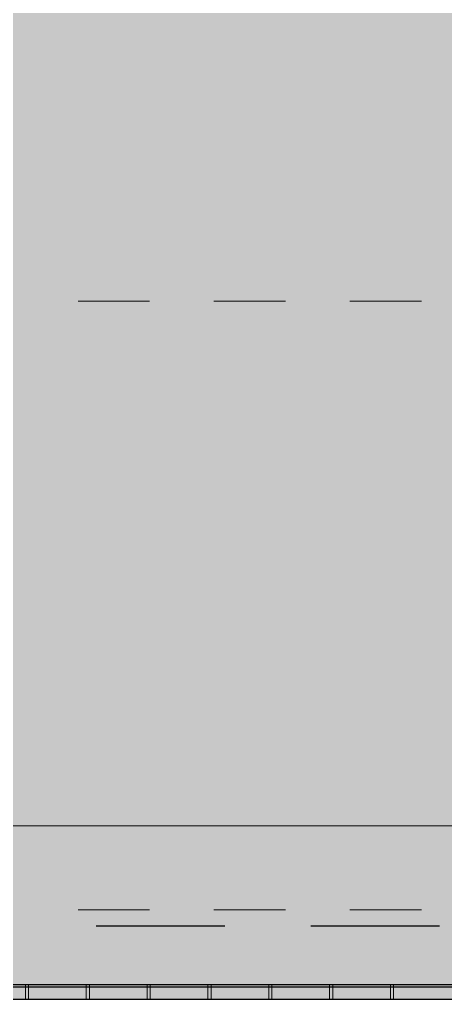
# Model space of a CAD drawing. Extents: x 8 to 21351, y 0 to 420.
# Drawn here: x 20746.5 to 20767.5, y 138.12 to 186.4 of the extents above; entities that cross this region are included whole.
import ezdxf

# ---------------------------------------------------------------- set-up
doc = ezdxf.new("R2010")
doc.units = 0

msp = doc.modelspace()

# ---------------------------------------------------------------- hatches: boundary and pattern name
at = {"true_color": 0x7f7f7f}
msp.add_hatch(color=0, dxfattribs=at).paths.add_polyline_path([(20473.267, 138.73), (20473.267, 187.53), (20807.867, 187.53), (20807.867, 138.73)])
at = {"true_color": 0xffffff}
msp.add_hatch(color=0, dxfattribs=at).paths.add_polyline_path([(20807.867, 138.131), (20807.867, 138.831), (20473.267, 138.831), (20473.267, 138.131)])

# ---------------------------------------------------------------- linework, layer by layer
at = {"color": 7, "lineweight": 15}
for p, q in [((20752.913, 172.53), (20749.385, 172.53)), ((20759.616, 172.53), (20756.088, 172.53)), ((20766.318, 172.53), (20762.791, 172.53)), ((20473.267, 146.675), (20807.867, 146.675)), ((20752.913, 142.53), (20749.385, 142.53)), ((20759.616, 142.53), (20756.088, 142.53)), ((20766.318, 142.53), (20762.791, 142.53)), ((20473.267, 138.831), (20807.867, 138.831)), ((20807.867, 138.73), (20473.267, 138.73)), ((20746.792, 138.121), (20746.792, 138.841)), ((20746.792, 138.841), (20746.942, 138.841)), ((20746.942, 138.841), (20746.942, 138.121)), ((20749.792, 138.121), (20749.792, 138.841)), ((20749.792, 138.841), (20749.942, 138.841)), ((20749.942, 138.841), (20749.942, 138.121)), ((20752.792, 138.121), (20752.792, 138.841)), ((20752.792, 138.841), (20752.942, 138.841)), ((20752.942, 138.841), (20752.942, 138.121)), ((20755.792, 138.121), (20755.792, 138.841)), ((20755.792, 138.841), (20755.942, 138.841)), ((20755.942, 138.841), (20755.942, 138.121)), ((20758.792, 138.121), (20758.792, 138.841)), ((20758.792, 138.841), (20758.942, 138.841)), ((20758.942, 138.841), (20758.942, 138.121)), ((20761.792, 138.121), (20761.792, 138.841)), ((20761.792, 138.841), (20761.942, 138.841)), ((20761.942, 138.841), (20761.942, 138.121)), ((20764.792, 138.121), (20764.792, 138.841)), ((20764.792, 138.841), (20764.942, 138.841)), ((20764.942, 138.841), (20764.942, 138.121)), ((20807.867, 138.131), (20473.267, 138.131)), ((20746.942, 138.121), (20746.792, 138.121)), ((20749.942, 138.121), (20749.792, 138.121)), ((20752.942, 138.121), (20752.792, 138.121)), ((20755.942, 138.121), (20755.792, 138.121)), ((20758.942, 138.121), (20758.792, 138.121)), ((20761.942, 138.121), (20761.792, 138.121)), ((20764.942, 138.121), (20764.792, 138.121))]:
    msp.add_line(p, q, dxfattribs=at)
at = {"color": 0, "lineweight": 25, "true_color": 0xbfbf00}
for p, q in [((20756.628, 141.729), (20750.278, 141.729)), ((20767.211, 141.729), (20760.861, 141.729))]:
    msp.add_line(p, q, dxfattribs=at)
at = {"color": 0, "true_color": 0x7f7f7f}
msp.add_lwpolyline([(20473.267, 138.73), (20473.267, 187.53), (20807.867, 187.53), (20807.867, 138.73)], close=True, dxfattribs=at)
at = {"color": 0, "true_color": 0xffffff}
msp.add_lwpolyline([(20807.867, 138.131), (20807.867, 138.831), (20473.267, 138.831), (20473.267, 138.131)], close=True, dxfattribs=at)

doc.saveas('drawing.dxf')
